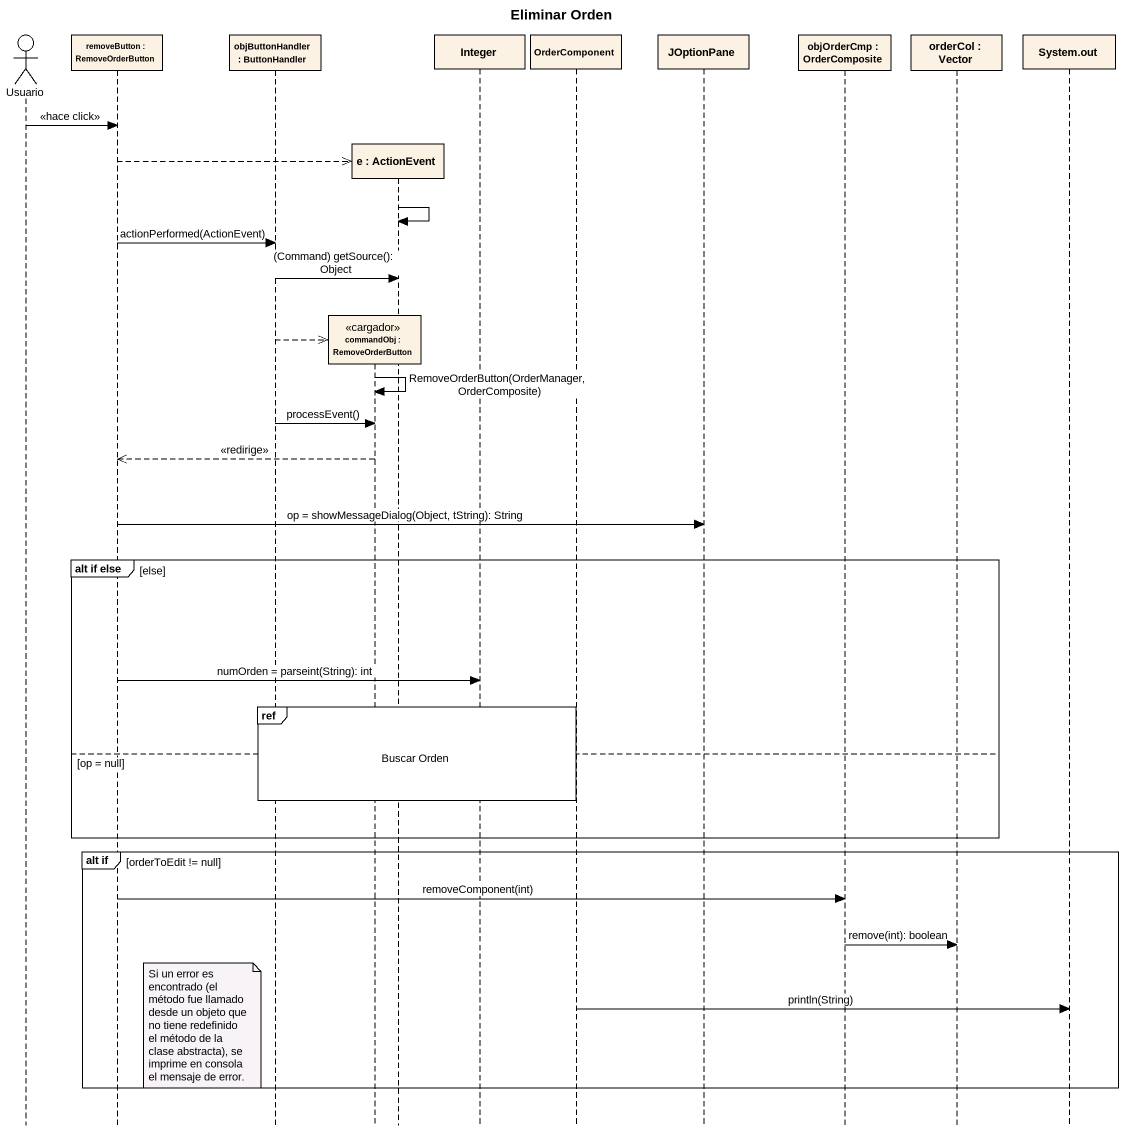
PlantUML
@startuml
title Eliminar Orden
hide footbox
actor Usuario
participant "removeButton : RemoveOrderButton" as removeButton
participant "objButtonHandler : ButtonHandler" as objButtonHandler
participant "commandObj : RemoveOrderButton" as commandObj <<cargador>>
participant "e : ActionEvent" as e
participant Integer
participant OrderComponent
participant JOptionPane
participant "objOrderCmp : OrderComposite" as objOrderCmp
participant "orderCol : Vector" as orderCol
participant "System.out" as System_out

Usuario -> removeButton : <<hace click>>
removeButton -->> e **
e -> e
removeButton -> objButtonHandler : actionPerformed(ActionEvent)
objButtonHandler -> e : (Command) getSource(): Object
objButtonHandler -->> commandObj **
commandObj -> commandObj : RemoveOrderButton(OrderManager, OrderComposite)
objButtonHandler -> commandObj : processEvent()
commandObj -->> removeButton : <<redirige>>
removeButton -> JOptionPane : op = showMessageDialog(Object, tString): String
group alt if else [else]
  removeButton -> Integer : numOrden = parseint(String): int
  ref over objButtonHandler, commandObj, e, Integer, OrderComponent : Buscar Orden
else op = null
end
group alt if [orderToEdit != null]
  removeButton -> objOrderCmp : removeComponent(int)
  objOrderCmp -> orderCol : remove(int): boolean
  OrderComponent -> System_out : println(String)
  note left of objButtonHandler : Si un error es encontrado (el método fue llamado desde un objeto que no tiene redefinido el método de la clase abstracta), se imprime en consola el mensaje de error.
end
@enduml
